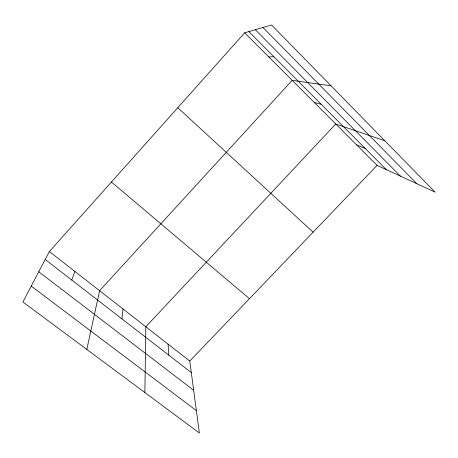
<?xml version="1.0" encoding="UTF-8"?>
<svg xmlns="http://www.w3.org/2000/svg" width="458" height="458" viewBox="0 0 458 458"><rect width="100%" height="100%" fill="white"/><g stroke="black" fill="none" stroke-linecap="round" stroke-linejoin="round"><path stroke-width="0.69" d="M144.865 392.529L145.827 326.772L335.754 123.998L384.829 140.778M121.942 318.894L123.007 308.973M86.814 349.425L99.592 290.716L292.158 80.362L331.048 85.806M71.751 280.044L74.826 271.394M49.372 251.545L22.9 301.965L199.362 432.999L189.772 361.053L49.372 251.545L244.664 32.816L271.554 25.001L435.1 192.154L377.083 165.367L244.664 32.816M189.772 361.053L377.083 165.367M268.749 56.929L273.918 56.781M314.251 102.478L321.19 104.252M356.69 144.957L365.181 148.426M31.241 286.078L196.379 410.631M38.758 271.754L193.66 390.233M45.199 259.491L191.312 372.583M111.431 182.038L249.473 298.685M177.784 107.722L313.117 232.195M248.849 31.602L386.283 169.615M255.341 29.713L400.435 176.153M262.989 27.491L416.906 183.755M168.075 344.124L168.79 355.15"/></g></svg>
